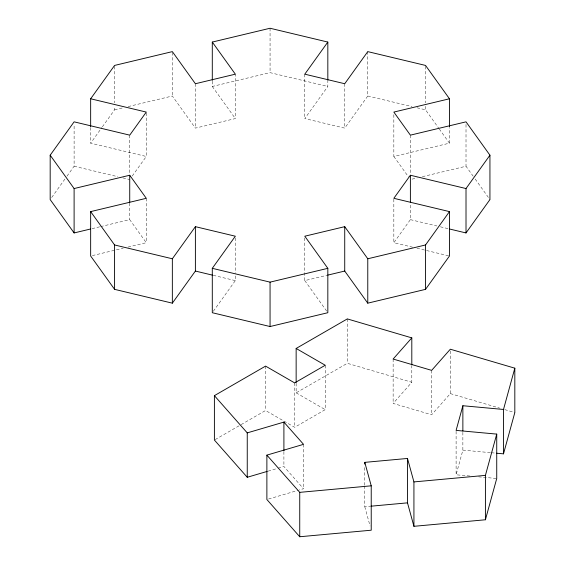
<?xml version="1.0" encoding="UTF-8"?>
<svg xmlns="http://www.w3.org/2000/svg" width="565" height="565" viewBox="0 0 565 565"><rect width="100%" height="100%" fill="white"/><g stroke="black" fill="none" stroke-linecap="round" stroke-linejoin="round"><path stroke-width="0.42" stroke-dasharray="2.83 2.12" d="M469.932 476.048L456.103 474.784L462.869 450.128L462.869 431.851M51.705 197.46L64.947 179.013M66.981 176.174L74.107 166.237L74.107 125.324M146.279 112.958L146.279 156.477L90.654 143.178L101.855 127.563M102.364 126.857L114.582 109.822L114.582 106.34M132.238 176.047L146.279 156.477M367.773 51.62L367.773 96.008L344.728 128.128L304.789 118.572L327.827 86.459L327.827 81.233M213.316 311.294L235.337 280.607L235.337 273.644M412.669 247.202L393.84 242.703L410.388 219.637L410.388 203.096M450.333 350.95L450.333 393.6L431.653 414.767L393.134 403.431L411.807 382.272L411.807 365.732M215.159 439.605L240.365 425.05M241.128 424.612L265.571 410.501L294.662 427.295L325.235 409.639L325.235 365.251M296.145 383.275L296.145 392.845L347.32 363.302L411.807 382.272M268.078 471.154L277.238 468.456M278.072 468.208L283.905 466.492L303.532 488.739L299.372 489.961M268.545 499.029L298.539 490.208M114.582 109.822L123.078 107.795M128.17 106.573L172.346 96.008L195.391 128.128L235.337 118.572L235.337 74.177M212.292 81.233L212.292 86.459L270.063 72.645L327.827 86.459M92.081 228.641L99.779 226.798M100.634 226.593L129.731 219.637L146.279 242.703L127.45 247.202M393.84 114.695L393.84 156.477L449.465 143.178L449.465 127.506M92.363 255.592L123.17 248.226M412.097 179.133L417.231 177.904M422.366 176.675L466.012 166.237L473.138 176.174M304.789 237.957L304.789 280.607L326.881 275.325M364.785 485.865L364.785 506.756L370.019 506.275M462.869 450.128L490.533 452.657M491.395 452.742L495.717 453.137M478.576 476.839L496.734 478.499M367.773 96.008L411.949 106.573M417.041 107.795L425.537 109.822L438.772 128.276M410.388 219.637L436.915 225.986M440.34 226.798L448.9 228.846M74.107 166.237L117.753 176.675M122.888 177.904L129.731 179.543M416.949 248.226L449.465 256.002M213.238 275.325L235.337 280.607M450.333 393.6L499.743 408.142M504.771 409.618L514.821 412.577M296.145 392.845L325.235 409.639M439.28 128.982L449.465 143.178M475.172 179.013L489.94 199.586M393.84 156.477L408.382 176.746M212.292 86.459L235.337 118.572M304.789 280.607L327.827 312.72M364.785 506.756L370.075 526.022M466.012 124.455L466.012 166.237M456.103 431.264L456.103 474.784M431.653 370.372L431.653 414.767M425.537 66.303L425.537 102.858M425.537 106.34L425.537 109.822M410.388 135.148L410.388 174.317M393.84 199.177L393.84 242.703M393.134 359.036L393.134 403.431M364.785 467.587L364.785 484.996M347.32 318.907L347.32 363.302M344.728 83.733L344.728 128.128M304.789 74.177L304.789 118.572M303.532 444.344L303.532 488.739M294.662 382.901L294.662 427.295M283.905 451.696L283.905 466.492M270.063 28.25L270.063 72.645M265.571 366.106L265.571 410.501M235.337 237.957L235.337 272.775M195.391 83.733L195.391 128.128M172.346 52.489L172.346 96.008M146.279 198.308L146.279 242.703M129.731 135.148L129.731 174.317M129.731 203.096L129.731 219.637M114.582 66.303L114.582 102.858M90.654 127.506L90.654 143.178"/><path stroke-width="0.85" d="M296.145 382.399L296.145 348.457L347.32 318.907L411.807 337.877L393.134 359.036L431.653 370.372L450.333 349.212L514.821 368.182L503.5 409.456L462.869 405.734L456.103 430.389L496.734 434.104L496.734 478.499L485.413 519.772L413.926 526.312L407.492 502.85L407.492 458.455L364.785 462.361L364.785 464.105M485.413 519.772L485.413 475.377L496.734 434.104M496.579 453.215L503.5 453.843L514.821 412.577L514.821 368.182M90.365 229.051L74.107 232.942L50.179 199.586L50.179 155.198L74.107 121.842L129.731 135.148L146.279 112.082L90.654 98.783L90.654 126.638M90.654 98.783L114.582 65.434L172.346 51.62L195.391 83.733L235.337 74.177L212.292 42.064L270.063 28.25L327.827 42.064L327.827 80.364M50.179 155.198L74.107 188.548L129.731 175.242L146.279 198.308L90.654 211.607L90.654 256.002L114.582 289.351L172.346 303.165L172.346 258.777L195.391 226.664L235.337 236.212L212.292 268.326L212.292 312.72L270.063 326.535L327.827 312.72L327.827 268.326L304.789 236.212L344.728 226.664L367.773 258.777L367.773 303.165L425.537 289.351L449.465 256.002L449.465 211.607L393.84 198.308L410.388 175.242L466.012 188.548L489.94 155.198L466.012 121.842L410.388 135.148L393.84 112.082L449.465 98.783L449.465 126.638M327.827 42.064L304.789 74.177L344.728 83.733L367.773 51.62L425.537 65.434L449.465 98.783M172.346 303.165L195.391 271.052L195.391 226.664M425.537 289.351L425.537 244.963L449.465 211.607M449.754 229.051L466.012 232.942L489.94 199.586L489.94 155.198M267.245 471.394L247.251 477.277L214.396 440.043L214.396 395.655L265.571 366.106L294.662 382.901L325.235 365.251L296.145 348.457M214.396 395.655L247.251 432.882L283.905 422.104L303.532 444.344L266.878 455.129L266.878 499.517L299.74 536.75L371.226 530.21L371.226 485.822L364.785 462.361M212.292 268.326L270.063 282.14L327.827 268.326M367.773 258.777L425.537 244.963M327.735 275.12L344.728 271.052L367.773 303.165M266.878 455.129L299.74 492.355L371.226 485.822M407.492 458.455L413.926 481.917L485.413 475.377M370.887 506.198L407.492 502.85M90.654 211.607L114.582 244.963L172.346 258.777M195.391 271.052L212.384 275.12M503.5 409.456L503.5 453.843M466.012 188.548L466.012 232.942M462.869 405.734L462.869 430.982M413.926 481.917L413.926 526.312M411.807 337.877L411.807 364.863M410.388 175.242L410.388 202.228M344.728 226.664L344.728 271.052M299.74 492.355L299.74 536.75M283.905 422.104L283.905 450.828M270.063 282.14L270.063 326.535M247.251 432.882L247.251 477.277M212.292 42.064L212.292 80.364M129.731 175.242L129.731 202.228M114.582 244.963L114.582 289.351M74.107 188.548L74.107 232.942"/></g></svg>
